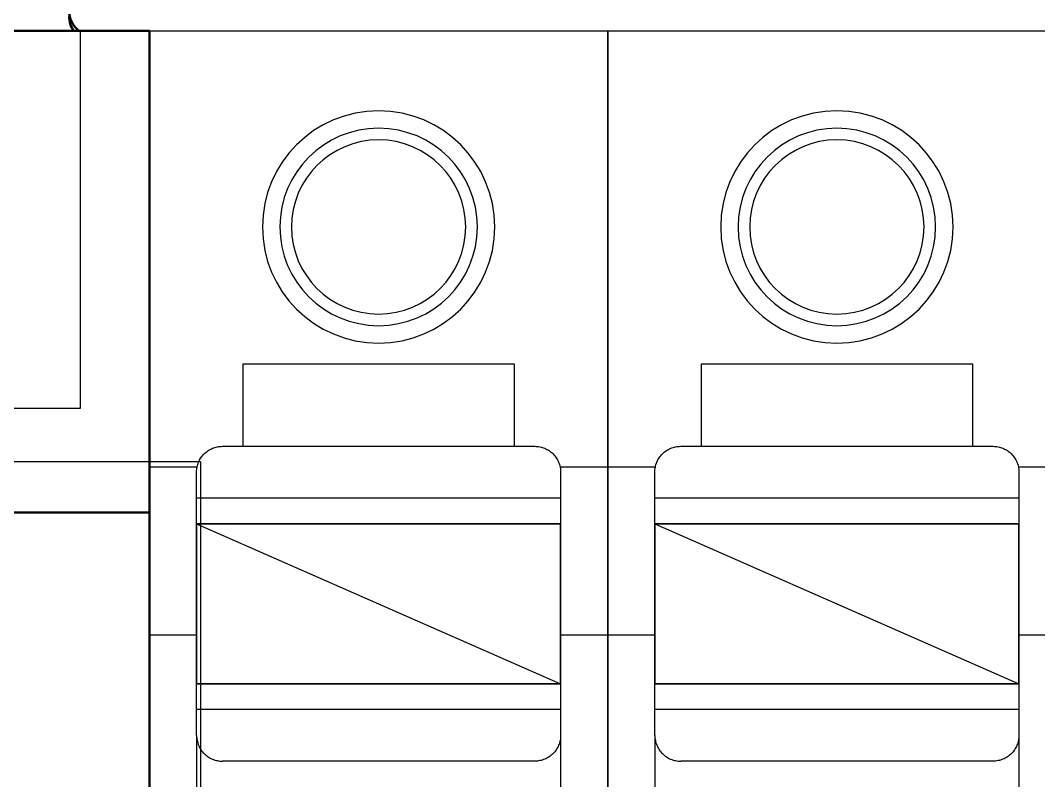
# Model space of a CAD drawing. Header units: millimetres. Extents: x -104279 to -34270, y 22549 to 46153.
# Drawn here: x -102973.66 to -102933.73, y 45372.19 to 45402.02 of the extents above; entities that cross this region are included whole.
import ezdxf

# ---------------------------------------------------------------- set-up
doc = ezdxf.new("R2010")
doc.units = ezdxf.units.MM
doc.header["$LTSCALE"] = 3
doc.layers.add('Visible (ISO)', color=7, linetype='Continuous', lineweight=50)

# ---------------------------------------------------------------- blocks, each defined once
blk = doc.blocks.new('*U670')
for points in [[(-8.986, 0), (-8.986, 79.4816), (8.986, 79.4816), (8.986, 0), (-8.986, 0)], [(4.5563, 71.7865), (4.5563, 71.7865), (4.5327, 72.2525), (4.4637, 72.7049), (4.3513, 73.1416), (4.1982, 73.5601), (4.0062, 73.9585), (3.778, 74.3341), (3.5156, 74.6849), (3.2217, 75.0084), (2.898, 75.3026), (2.5473, 75.5649), (2.1716, 75.7931), (1.7734, 75.9849), (1.3547, 76.1382), (0.9182, 76.2504), (0.4657, 76.3194), (0, 76.3428), (0, 76.3428), (-0.466, 76.3194), (-0.9184, 76.2504), (-1.3551, 76.1382), (-1.7736, 75.9849), (-2.172, 75.7931), (-2.5476, 75.5649), (-2.8984, 75.3026), (-3.2218, 75.0084), (-3.516, 74.685), (-3.7783, 74.3342), (-4.0065, 73.9586), (-4.1983, 73.5602), (-4.3516, 73.1417), (-4.4638, 72.705), (-4.5329, 72.2526), (-4.5563, 71.7866), (-4.5563, 71.7866), (-4.5329, 71.3209), (-4.4639, 70.8684), (-4.3517, 70.4319), (-4.1984, 70.0132), (-4.0066, 69.615), (-3.7784, 69.2393), (-3.5161, 68.8886), (-3.2219, 68.5649), (-2.8984, 68.271), (-2.5476, 68.0086), (-2.172, 67.7804), (-1.7736, 67.5884), (-1.3551, 67.4353), (-0.9184, 67.3229), (-0.466, 67.2539), (0, 67.2303), (0, 67.2303), (0.4657, 67.2539), (0.9181, 67.3229), (1.3547, 67.4353), (1.7734, 67.5884), (2.1716, 67.7804), (2.5473, 68.0086), (2.898, 68.2709), (3.2217, 68.5648), (3.5156, 68.8885), (3.778, 69.2392), (4.0062, 69.6149), (4.1982, 70.0131), (4.3513, 70.4318), (4.4637, 70.8683), (4.5327, 71.3208), (4.5563, 71.7865)], [(3.8728, 71.7865), (3.8728, 71.7865), (3.8527, 72.1826), (3.7941, 72.5671), (3.6986, 72.9383), (3.5684, 73.2941), (3.4052, 73.6328), (3.2113, 73.952), (2.9883, 74.2502), (2.7384, 74.5251), (2.4633, 74.7751), (2.1651, 74.998), (1.8458, 75.1921), (1.5074, 75.3551), (1.1515, 75.4854), (0.7804, 75.5808), (0.3958, 75.6395), (0, 75.6594), (0, 75.6594), (-0.3961, 75.6395), (-0.7806, 75.5808), (-1.1518, 75.4854), (-1.5076, 75.3551), (-1.8463, 75.1921), (-2.1655, 74.998), (-2.4637, 74.7751), (-2.7386, 74.5251), (-2.9886, 74.2502), (-3.2115, 73.952), (-3.4056, 73.6328), (-3.5686, 73.2941), (-3.6989, 72.9383), (-3.7943, 72.5671), (-3.8529, 72.1826), (-3.8728, 71.7865), (-3.8728, 71.7865), (-3.8529, 71.3907), (-3.7943, 71.0061), (-3.6989, 70.635), (-3.5686, 70.2791), (-3.4056, 69.9407), (-3.2115, 69.6214), (-2.9886, 69.3232), (-2.7386, 69.0481), (-2.4637, 68.7982), (-2.1655, 68.5752), (-1.8463, 68.3813), (-1.5076, 68.2181), (-1.1518, 68.0879), (-0.7806, 67.9924), (-0.3961, 67.9338), (0, 67.9137), (0, 67.9137), (0.3958, 67.9338), (0.7804, 67.9924), (1.1515, 68.0879), (1.5074, 68.2181), (1.8458, 68.3813), (2.1651, 68.5752), (2.4633, 68.7982), (2.7384, 69.0481), (2.9883, 69.3232), (3.2113, 69.6214), (3.4052, 69.9407), (3.5684, 70.2791), (3.6986, 70.635), (3.7941, 71.0061), (3.8527, 71.3907), (3.8728, 71.7865)], [(3.4172, 71.7865), (3.4172, 71.7865), (3.3995, 72.1361), (3.3476, 72.4754), (3.2633, 72.8029), (3.1486, 73.1168), (3.0046, 73.4156), (2.8335, 73.6973), (2.6368, 73.9604), (2.4163, 74.2029), (2.1736, 74.4236), (1.9105, 74.6202), (1.6286, 74.7914), (1.33, 74.9352), (1.016, 75.0502), (0.6886, 75.1343), (0.3493, 75.1862), (0, 75.2037), (0, 75.2037), (-0.3496, 75.1862), (-0.6889, 75.1343), (-1.0164, 75.0502), (-1.3303, 74.9352), (-1.6291, 74.7914), (-1.9108, 74.6202), (-2.1739, 74.4236), (-2.4164, 74.2029), (-2.6371, 73.9604), (-2.8337, 73.6973), (-3.0049, 73.4156), (-3.1487, 73.1168), (-3.2637, 72.8029), (-3.3478, 72.4754), (-3.3997, 72.1361), (-3.4172, 71.7865), (-3.4172, 71.7865), (-3.3997, 71.4372), (-3.3478, 71.0979), (-3.2637, 70.7705), (-3.1487, 70.4565), (-3.0049, 70.1579), (-2.8337, 69.8761), (-2.6371, 69.613), (-2.4164, 69.3703), (-2.1739, 69.1498), (-1.9108, 68.9531), (-1.6291, 68.782), (-1.3303, 68.638), (-1.0164, 68.5233), (-0.6889, 68.439), (-0.3496, 68.3871), (0, 68.3694), (0, 68.3694), (0.3493, 68.3871), (0.6886, 68.439), (1.016, 68.5233), (1.33, 68.638), (1.6286, 68.782), (1.9105, 68.9531), (2.1736, 69.1498), (2.4163, 69.3703), (2.6368, 69.613), (2.8335, 69.8761), (3.0046, 70.1579), (3.1486, 70.4565), (3.2633, 70.7705), (3.3476, 71.0979), (3.3995, 71.4372), (3.4172, 71.7865)], [(-5.3156, 63.1802), (-5.3156, 66.4202)], [(-5.3156, 66.4202), (5.3157, 66.4202)], [(5.3157, 66.4202), (5.3157, 63.1802)], [(-7.1381, 60.1427), (-7.1381, 62.1677), (-7.1381, 62.1677), (-7.1369, 62.2181), (-7.1333, 62.268), (-7.1273, 62.3175), (-7.1186, 62.3663), (-7.1078, 62.4148), (-7.0945, 62.4624), (-7.079, 62.5093), (-7.0611, 62.5553), (-7.0412, 62.6006), (-7.019, 62.6447), (-6.9947, 62.6879), (-6.9681, 62.7296), (-6.9397, 62.7703), (-6.909, 62.8096), (-6.8764, 62.8475), (-6.8416, 62.8837), (-6.8416, 62.8837), (-6.8054, 62.9185), (-6.7675, 62.9511), (-6.7282, 62.9818), (-6.6875, 63.0102), (-6.6458, 63.0368), (-6.6026, 63.0611), (-6.5585, 63.0833), (-6.5132, 63.1032), (-6.4672, 63.1211), (-6.4203, 63.1366), (-6.3727, 63.1499), (-6.3242, 63.1607), (-6.2754, 63.1694), (-6.2259, 63.1754), (-6.176, 63.179), (-6.1256, 63.1802), (-5.3156, 63.1802), (5.3157, 63.1802), (6.1257, 63.1802), (6.1257, 63.1802), (6.1758, 63.179), (6.2257, 63.1754), (6.2751, 63.1694), (6.324, 63.1607), (6.3722, 63.1499), (6.4199, 63.1366), (6.4668, 63.1211), (6.513, 63.1032), (6.5581, 63.0833), (6.6022, 63.0611), (6.6452, 63.0368), (6.6872, 63.0102), (6.7277, 62.9818), (6.7672, 62.9511), (6.8051, 62.9185), (6.8416, 62.8837), (6.8416, 62.8837), (6.8761, 62.8475), (6.9087, 62.8096), (6.9392, 62.7703), (6.9679, 62.7296), (6.9943, 62.6879), (7.0187, 62.6447), (7.0409, 62.6006), (7.061, 62.5553), (7.0787, 62.5093), (7.0943, 62.4624), (7.1075, 62.4148), (7.1185, 62.3663), (7.1269, 62.3175), (7.1332, 62.268), (7.1368, 62.2181), (7.1382, 62.1677), (7.1382, 60.1427)], [(-8.986, 62.3702), (-7.1177, 62.3702)], [(7.1177, 62.3702), (8.986, 62.3702)], [(-7.1381, 61.1552), (7.1382, 61.1552)], [(-7.1381, 60.1427), (7.1382, 60.1427)], [(-7.1381, 53.8652), (-7.1381, 60.1427)], [(7.1382, 60.1427), (7.1382, 53.8652)], [(-8.986, 55.789), (-7.1177, 55.789)], [(7.1177, 55.789), (8.986, 55.789)], [(-7.1381, 51.8402), (-7.1381, 53.8652)], [(7.1382, 53.8652), (-7.1381, 53.8652)], [(7.1382, 53.8652), (7.1382, 51.8402), (7.1382, 51.8402), (7.1368, 51.7901), (7.1332, 51.7402), (7.1269, 51.6908), (7.1185, 51.6419), (7.1075, 51.5937), (7.0943, 51.546), (7.0787, 51.4991), (7.061, 51.4528), (7.0409, 51.4077), (7.0187, 51.3636), (6.9943, 51.3206), (6.9679, 51.2786), (6.9392, 51.2381), (6.9087, 51.1986), (6.8761, 51.1607), (6.8416, 51.1242), (6.8416, 51.1242), (6.8051, 51.0897), (6.7672, 51.0571), (6.7277, 51.0266), (6.6872, 50.9979), (6.6452, 50.9715), (6.6022, 50.9471), (6.5581, 50.9249), (6.513, 50.9048), (6.4668, 50.8871), (6.4199, 50.8716), (6.3722, 50.8584), (6.324, 50.8474), (6.2751, 50.839), (6.2257, 50.8327), (6.1758, 50.8291), (6.1257, 50.8277), (-6.1256, 50.8277)], [(7.1382, 52.8527), (-7.1381, 52.8527)], [(-7.1381, 51.8402), (-7.1381, 51.8402), (-7.1369, 51.7901), (-7.1333, 51.7402), (-7.1273, 51.6908), (-7.1186, 51.6419), (-7.1078, 51.5937), (-7.0945, 51.546), (-7.079, 51.4991), (-7.0611, 51.4528), (-7.0412, 51.4077), (-7.019, 51.3636), (-6.9947, 51.3206), (-6.9681, 51.2786), (-6.9397, 51.2381), (-6.909, 51.1986), (-6.8764, 51.1607), (-6.8416, 51.1242), (-6.8416, 51.1242), (-6.8054, 51.0897), (-6.7675, 51.0571), (-6.7282, 51.0266), (-6.6875, 50.9979), (-6.6458, 50.9715), (-6.6026, 50.9471), (-6.5585, 50.9249), (-6.5132, 50.9048), (-6.4672, 50.8871), (-6.4203, 50.8716), (-6.3727, 50.8584), (-6.3242, 50.8474), (-6.2754, 50.839), (-6.2259, 50.8327), (-6.176, 50.8291), (-6.1256, 50.8277)], [(-7.1381, 51.8402), (-7.1381, 20.4526)], [(7.1382, 51.8402), (7.1382, 20.4526)]]:
    blk.add_lwpolyline(points)
at = {"color": 144}
for points in [[(-7.1381, 60.1427), (7.1382, 60.1427)], [(-7.1381, 60.1427), (-7.1381, 60.1427)], [(-7.1381, 60.1427), (7.1382, 53.8652)], [(7.1382, 53.8652), (-7.1381, 53.8652), (-7.1381, 60.1427)], [(-7.1381, 60.1427), (7.1382, 53.8652)], [(7.1382, 53.8652), (7.1382, 60.1427), (-7.1381, 60.1427)], [(-7.1381, 60.1427), (7.1382, 60.1427)], [(-7.1381, 60.1427), (-7.1381, 53.8652)], [(7.1382, 60.1427), (7.1382, 53.8652)], [(-7.1381, 53.8652), (7.1382, 53.8652)], [(-7.1381, 53.8652), (-7.1381, 53.8652)], [(-7.1381, 53.8652), (7.1382, 53.8652)]]:
    blk.add_lwpolyline(points, dxfattribs=at)
blk = doc.blocks.new('*U688')
at = {"color": 1}
blk.add_lwpolyline([(38.101, 84.8), (38.101, 70), (50.399, 70), (50.399, 84.8)], dxfattribs=at)
at = {"color": 3}
blk.add_lwpolyline([(-2, 67.9), (55.1, 67.9), (55.1, 18.901), (-2, 18.901)], close=True, dxfattribs=at)
at = {"layer": 'Visible (ISO)'}
for p, q in [((0, 84.8), (53.1, 84.8)), ((53.1, 65.9), (53.1, 84.8)), ((0, 65.9), (53.1, 65.9)), ((53.1, 48.398), (53.1, 65.9))]:
    blk.add_line(p, q, dxfattribs=at)
at = {"layer": 'Visible (ISO)', "color": 2}
for centre, major_axis, ratio, start_param, end_param in [((50.95, 85.592), (-1, 0), 0.99757, 0, 0.916798), ((50.95, 85.367), (0, 1.003), 0.997493, 1.570796, 2.171827)]:
    blk.add_ellipse(centre, major_axis=major_axis, ratio=ratio, start_param=start_param, end_param=end_param, dxfattribs=at)

msp = doc.modelspace()

# ---------------------------------------------------------------- block references
for name, p in [('*U688', (-103021.696, 45316.81)), ('*U670', (-102959.61, 45322.129)), ('*U670', (-102941.638, 45322.129))]:
    msp.add_blockref(name, p)

doc.saveas('drawing.dxf')
